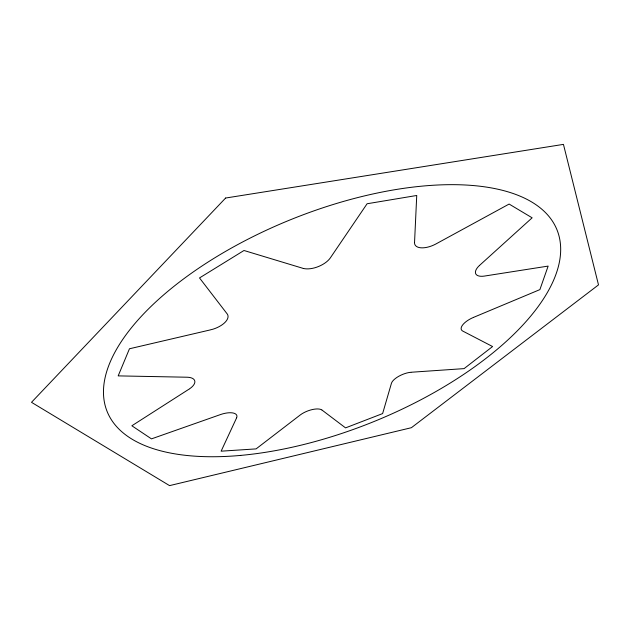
<?xml version="1.0" encoding="UTF-8"?>
<svg xmlns="http://www.w3.org/2000/svg" width="630" height="630" viewBox="0 0 630 630"><rect width="100%" height="100%" fill="white"/><g stroke="black" fill="none" stroke-linecap="round" stroke-linejoin="round"><path stroke-width="0.94" d="M414.54 242.574L416.737 195.481L367.093 203.758L330.191 258.103A17.916 9.04 -22.2 0 1 303.306 268.427M236.541 417.997L221.122 451.182L256.095 448.891L300.4 414.855A14.136 5.615 -20.9 0 1 321.812 409.925M479.643 265.317L532.137 217.815L509.111 204.057L435.653 244.109A17.38 8.379 -25.3 0 1 414.532 242.897M188.969 389.206L131.859 425.778L151.476 438.874L220.831 414.445A14.97 6.198 -19.1 0 1 236.659 417.745M473.413 317.433L539.894 289.611L548.147 266.088L484.179 276.113A16.136 7.135 -25.9 0 1 479.272 265.655M210.641 329.829L129.457 348.776L118.18 375.882L187.331 377.228A16.301 7.276 -18.1 0 1 189.394 388.93M411.272 372.243L464.082 368.621L492.589 346.539L462.585 330.978A14.836 6.103 -24.8 0 1 472.925 317.638M302.888 268.309L243.983 250.496L199.513 277.94L227.32 314.094A17.49 8.505 -19 0 1 211.223 329.687M321.993 410.059L345.555 427.88L382.623 413.579L391.474 383.166A14.088 5.583 -22.9 0 1 410.87 372.275M225.619 198.033L31.5 402.318L169.564 485.62L411.398 427.699L598.5 284.886L563.448 144.38L225.619 198.033M240.715 455.403A242.574 109.187 -22 0 0 559.235 236.864A242.574 109.187 -22 0 0 196.292 269.837A242.574 109.187 -22 0 0 240.715 455.403"/></g></svg>
